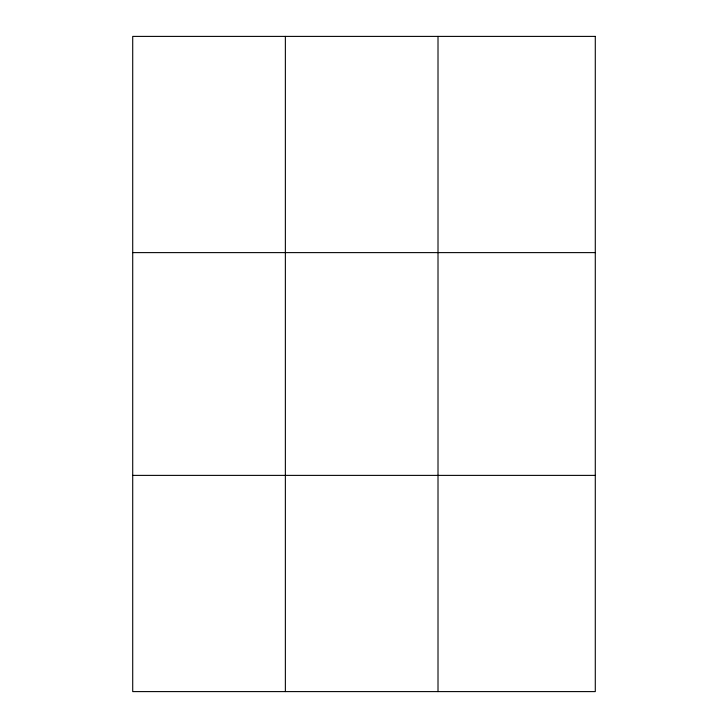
<?xml version="1.0" encoding="UTF-8"?>
<svg xmlns="http://www.w3.org/2000/svg" width="728" height="728" viewBox="0 0 728 728"><rect width="100%" height="100%" fill="white"/><g stroke="black" fill="none" stroke-linecap="round" stroke-linejoin="round"><path stroke-width="1.09" d="M285.367 36.4L285.367 691.6M438.01 36.4L438.01 691.6M132.714 252.616L595.286 252.616M132.714 475.384L595.286 475.384M595.286 36.4L595.286 691.6L132.714 691.6L132.714 36.4L595.286 36.4"/></g></svg>
